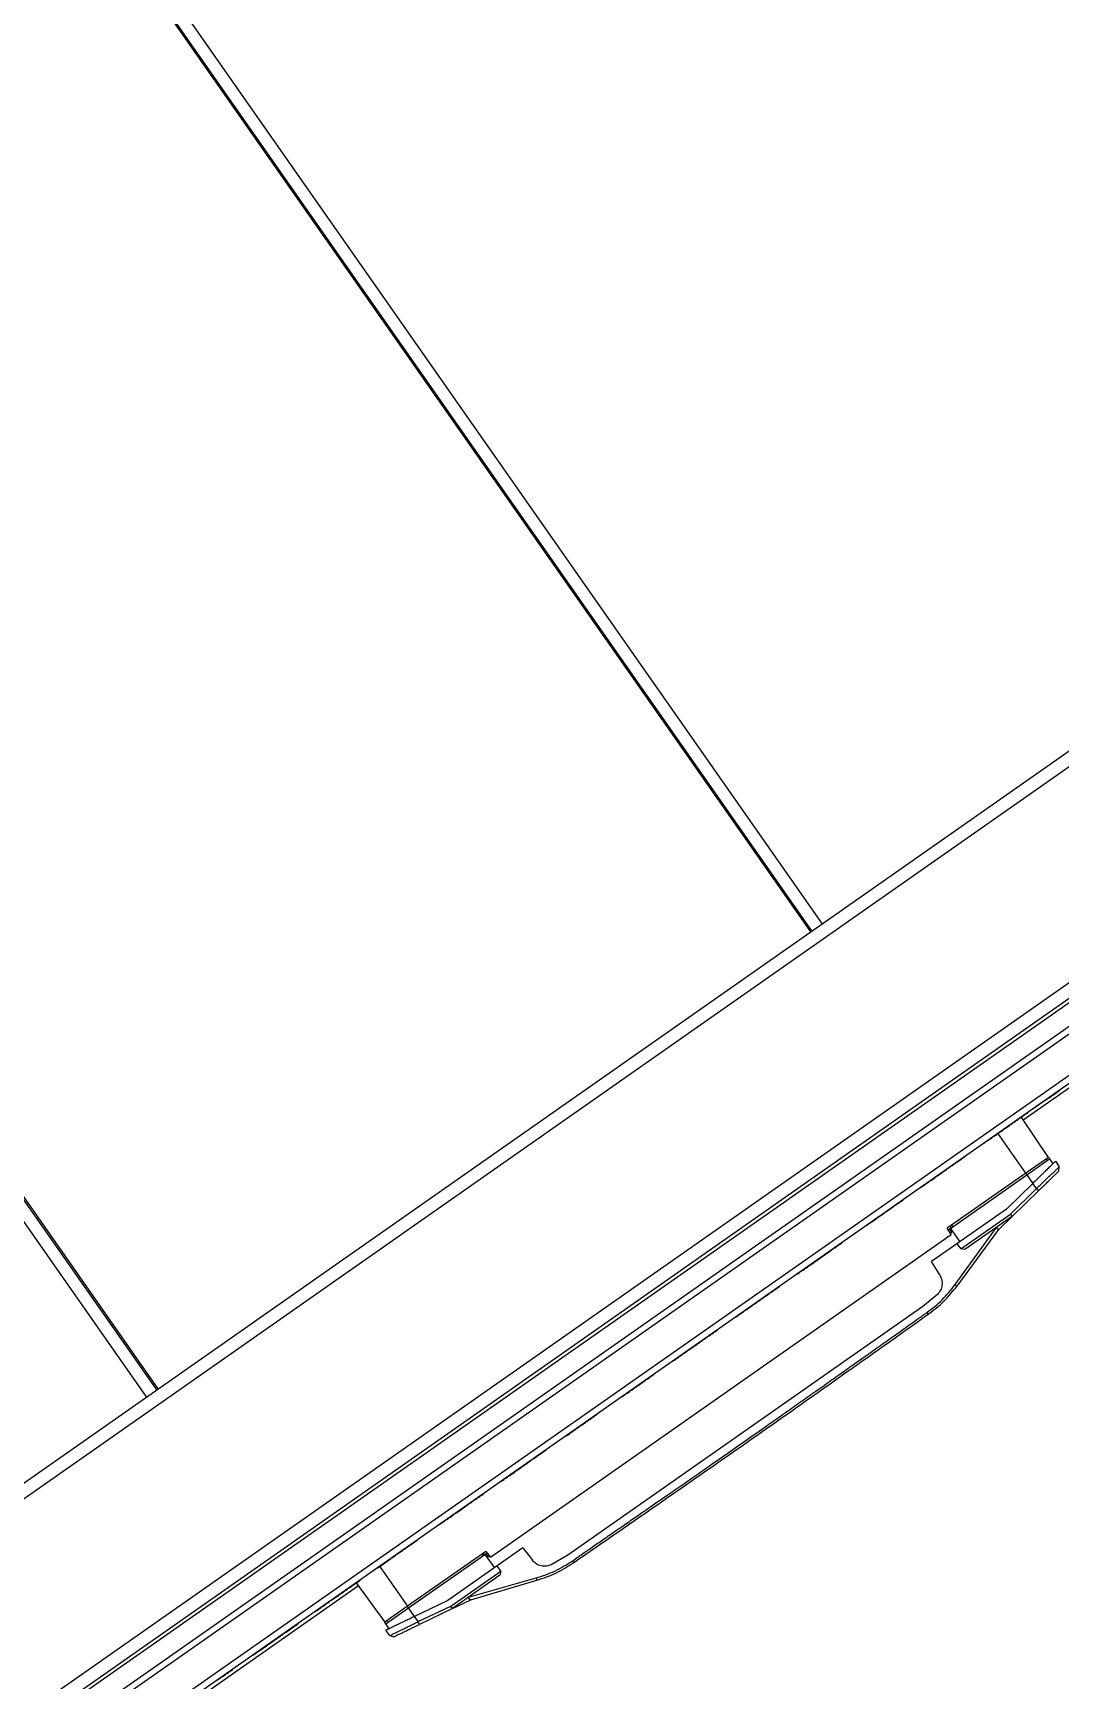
# Model space of a CAD drawing. Header units: millimetres. Extents: x 152904052 to 153933663, y 538271515 to 539240469.
# Drawn here: x 153333655 to 153333985, y 538932432 to 538932960 of the extents above; entities that cross this region are included whole.
import ezdxf

# ---------------------------------------------------------------- set-up
doc = ezdxf.new("R2010")
doc.units = ezdxf.units.MM
doc.layers.add('POWR', color=5, linetype='Continuous')

msp = doc.modelspace()

# ---------------------------------------------------------------- linework, layer by layer
at = {"layer": 'POWR', "color": 7}
for p, q in [((153333354.98, 538932282.11), (153335150.56, 538933539.39)), ((153333404.76, 538932247.62), (153335165.93, 538933480.81)), ((153333407.11, 538932244.27), (153335168.29, 538933477.45)), ((153333658.12, 538933023.82), (153333904.53, 538932671.91)), ((153333904.94, 538932672.2), (153333658.53, 538933024.11)), ((153333908.21, 538932674.49), (153333661.81, 538933026.4)), ((153333382.11, 538932306.11), (153334231.25, 538932900.68)), ((153333694.82, 538932525.08), (153333448.42, 538932876.98)), ((153333448.83, 538932877.27), (153333695.23, 538932525.36)), ((153333691.55, 538932522.78), (153333445.14, 538932874.69)), ((153333395.52, 538932227.18), (153334287.24, 538932851.57)), ((153333396.67, 538932225.54), (153334288.38, 538932849.93)), ((153334296.85, 538932842.55), (153333400.7, 538932215.06)), ((153334296.34, 538932839.63), (153333403.63, 538932214.54)), ((153334261.76, 538932841.24), (153333411.89, 538932246.15)), ((153334204.99, 538932774.13), (153333972.72, 538932611.49)), ((153333979.78, 538932617.84), (153333979.72, 538932617.93)), ((153333971, 538932611.7), (153333970.94, 538932611.78)), ((153333971.97, 538932612.38), (153333971.91, 538932612.46)), ((153333980.77, 538932599.55), (153333972.01, 538932612.53)), ((153333973.07, 538932613.15), (153333973.01, 538932613.23)), ((153333975.86, 538932615.1), (153333975.81, 538932615.19)), ((153333977.47, 538932616.23), (153333975.86, 538932615.1)), ((153333977.61, 538932616.33), (153333977.56, 538932616.41)), ((153333973.5, 538932594.46), (153333964.52, 538932607.28)), ((153333964.76, 538932607.33), (153333964.7, 538932607.41)), ((153333967.03, 538932608.92), (153333966.97, 538932609)), ((153333969.3, 538932610.51), (153333969.25, 538932610.59)), ((153333959.89, 538932603.92), (153333959.83, 538932604)), ((153333960.99, 538932604.69), (153333960.93, 538932604.77)), ((153333962.1, 538932605.46), (153333962.04, 538932605.55)), ((153333963.06, 538932606.14), (153333963.01, 538932606.22)), ((153333949.42, 538932596.59), (153333949.36, 538932596.67)), ((153333951.11, 538932597.78), (153333951.06, 538932597.86)), ((153333954.29, 538932600), (153333954.23, 538932600.08)), ((153333980.77, 538932599.55), (153333973.5, 538932594.46)), ((153333973.84, 538932593.96), (153333981.11, 538932599.05)), ((153333980.45, 538932598.59), (153333980.09, 538932599.07)), ((153333980.76, 538932599.54), (153333981.11, 538932599.05)), ((153333981.11, 538932599.05), (153333982.21, 538932597.52)), ((153333983.09, 538932598.38), (153333984.27, 538932596.58)), ((153333984.15, 538932595.22), (153333984.27, 538932596.58)), ((153333984.27, 538932596.58), (153333984.28, 538932596.59)), ((153333947.14, 538932595), (153333947.09, 538932595.08)), ((153333948.2, 538932595.74), (153333948.14, 538932595.82)), ((153333973.5, 538932594.46), (153333948.34, 538932576.84)), ((153333949.36, 538932576.82), (153333973.84, 538932593.96)), ((153333975.76, 538932591.23), (153333967.32, 538932583)), ((153333973.5, 538932594.46), (153333973.84, 538932593.96)), ((153333973.84, 538932593.96), (153333975.76, 538932591.23)), ((153333976.92, 538932589.57), (153333975.76, 538932591.23)), ((153333934.4, 538932586.07), (153333934.34, 538932586.15)), ((153333940, 538932589.99), (153333939.94, 538932590.08)), ((153333968.64, 538932581.4), (153333976.92, 538932589.57)), ((153333977.62, 538932588.85), (153333969.24, 538932580.68)), ((153333976.92, 538932589.57), (153333977.62, 538932588.85)), ((153333926.2, 538932580.33), (153333926.14, 538932580.41)), ((153333927.26, 538932581.07), (153333927.2, 538932581.15)), ((153333928.31, 538932581.81), (153333928.26, 538932581.89)), ((153333932.28, 538932584.59), (153333932.22, 538932584.67)), ((153333967.32, 538932583), (153333951.45, 538932571.88)), ((153333952.68, 538932570.23), (153333968.64, 538932581.4)), ((153333969.24, 538932580.68), (153333953.98, 538932570)), ((153333964.58, 538932576.13), (153333969.24, 538932580.68)), ((153333969.24, 538932580.68), (153333968.64, 538932581.4)), ((153333801.82, 538932471.39), (153333949.61, 538932574.87)), ((153333922.41, 538932577.67), (153333922.35, 538932577.76)), ((153333923.37, 538932578.35), (153333923.32, 538932578.43)), ((153333949.61, 538932574.87), (153333948.34, 538932576.84)), ((153333949.02, 538932576.71), (153333949.61, 538932577.12)), ((153333949.75, 538932575.58), (153333949.02, 538932576.71)), ((153333949.08, 538932576.62), (153333949.36, 538932576.82)), ((153333949.61, 538932577.12), (153333949.33, 538932577.54)), ((153333949.34, 538932575.29), (153333949.75, 538932575.58)), ((153333949.36, 538932576.82), (153333952.32, 538932572.49)), ((153333949.69, 538932577.79), (153333950.02, 538932577.28)), ((153333950.85, 538932558.79), (153333964.1, 538932577.08)), ((153333951.47, 538932558.33), (153333964.59, 538932576.07)), ((153333964.6, 538932576.65), (153333964.24, 538932577.17)), ((153333911.25, 538932569.86), (153333911.19, 538932569.94)), ((153333914.51, 538932572.15), (153333914.46, 538932572.23)), ((153333951.45, 538932571.88), (153333943.25, 538932566.14)), ((153333951.45, 538932571.88), (153333952.68, 538932570.23)), ((153333952.69, 538932570.22), (153333952.68, 538932570.23)), ((153333953.98, 538932570), (153333952.69, 538932570.22)), ((153333906.31, 538932566.41), (153333906.26, 538932566.49)), ((153333906.6, 538932566.61), (153333907.37, 538932567.15)), ((153333945.92, 538932561.87), (153333943.25, 538932566.14)), ((153333900.23, 538932562.14), (153333900.17, 538932562.23)), ((153333901.38, 538932562.95), (153333901.32, 538932563.03)), ((153333888.54, 538932553.96), (153333888.48, 538932554.04)), ((153333891.45, 538932556), (153333891.4, 538932556.08)), ((153333894.63, 538932558.22), (153333894.57, 538932558.3)), ((153333945.2, 538932555.66), (153333940.49, 538932551.72)), ((153333950.85, 538932558.79), (153333951.47, 538932558.33)), ((153333940.49, 538932551.72), (153333826.71, 538932472.05)), ((153333883.52, 538932550.44), (153333883.46, 538932550.52)), ((153333885.21, 538932551.63), (153333885.15, 538932551.71)), ((153333886.43, 538932552.48), (153333886.37, 538932552.56)), ((153333887.48, 538932553.22), (153333887.43, 538932553.3)), ((153333941.82, 538932549.84), (153333942.22, 538932549.26)), ((153333874.74, 538932544.3), (153333874.68, 538932544.38)), ((153333880.34, 538932548.22), (153333880.28, 538932548.3)), ((153333867.6, 538932539.3), (153333867.54, 538932539.38)), ((153333869.87, 538932540.89), (153333869.81, 538932540.97)), ((153333871.57, 538932542.08), (153333871.51, 538932542.16)), ((153333862.66, 538932535.84), (153333862.6, 538932535.92)), ((153333863.63, 538932536.52), (153333863.57, 538932536.6)), ((153333865.32, 538932537.7), (153333865.27, 538932537.79)), ((153333850.66, 538932527.44), (153333850.6, 538932527.52)), ((153333851.72, 538932528.18), (153333851.66, 538932528.26)), ((153333853.06, 538932529.12), (153333853, 538932529.2)), ((153333854.02, 538932529.79), (153333853.97, 538932529.87)), ((153333845.12, 538932523.56), (153333845.06, 538932523.64)), ((153333846.81, 538932524.74), (153333846.76, 538932524.83)), ((153333848.03, 538932525.6), (153333847.97, 538932525.68)), ((153333849.09, 538932526.34), (153333849.03, 538932526.42)), ((153333849.6, 538932526.7), (153333849.55, 538932526.78)), ((153333829.5, 538932512.62), (153333829.44, 538932512.7)), ((153333830.55, 538932513.36), (153333830.5, 538932513.44)), ((153333830.84, 538932513.56), (153333831.07, 538932513.72)), ((153333831.61, 538932514.1), (153333831.55, 538932514.18)), ((153333814.83, 538932502.35), (153333814.77, 538932502.43)), ((153333817.5, 538932504.21), (153333817.44, 538932504.3)), ((153333818.6, 538932504.99), (153333818.54, 538932505.07)), ((153333819.7, 538932505.76), (153333819.64, 538932505.84)), ((153333805.42, 538932495.76), (153333805.36, 538932495.84)), ((153333806.52, 538932496.53), (153333806.46, 538932496.61)), ((153333807.62, 538932497.3), (153333807.57, 538932497.38)), ((153333812.56, 538932500.76), (153333812.5, 538932500.84)), ((153333797.61, 538932490.29), (153333797.55, 538932490.37)), ((153333791.62, 538932486.09), (153333791.56, 538932486.18)), ((153333794.95, 538932488.43), (153333794.89, 538932488.51)), ((153333796.64, 538932489.61), (153333796.58, 538932489.69)), ((153333788.7, 538932484.05), (153333788.65, 538932484.14)), ((153333770.25, 538932471.14), (153333770.2, 538932471.22)), ((153333771.73, 538932472.17), (153333771.67, 538932472.25)), ((153333772.79, 538932472.91), (153333772.73, 538932472.99)), ((153333774.8, 538932474.32), (153333774.74, 538932474.4)), ((153333800.41, 538932473.26), (153333775.26, 538932455.65)), ((153333775.61, 538932455.16), (153333800.06, 538932472.28)), ((153333799.05, 538932472.31), (153333799.41, 538932471.83)), ((153333799.41, 538932472.56), (153333799.72, 538932472.16)), ((153333799.72, 538932472.16), (153333800.3, 538932472.57)), ((153333800.06, 538932472.28), (153333800.36, 538932472.49)), ((153333800.06, 538932472.28), (153333803.12, 538932468.02)), ((153333800.3, 538932472.57), (153333801.11, 538932471.5)), ((153333800.41, 538932473.26), (153333801.82, 538932471.39)), ((153333801.11, 538932471.5), (153333801.52, 538932471.79)), ((153333812.19, 538932474.37), (153333804, 538932468.64)), ((153333812.19, 538932474.37), (153333815.29, 538932470.4)), ((153333826.71, 538932472.05), (153333821.36, 538932468.96)), ((153333828.03, 538932470.16), (153333828.43, 538932469.59)), ((153333765.64, 538932467.91), (153333765.59, 538932467.99)), ((153333766.28, 538932468.48), (153333775.26, 538932455.65)), ((153333804, 538932468.64), (153333788.14, 538932457.54)), ((153333789.19, 538932455.75), (153333805.13, 538932466.91)), ((153333804.9, 538932465.6), (153333789.67, 538932454.94)), ((153333794.8, 538932458.54), (153333816.53, 538932464.74)), ((153333795.59, 538932457.73), (153333816.75, 538932464)), ((153333805.13, 538932466.91), (153333804, 538932468.64)), ((153333805.13, 538932466.91), (153333804.9, 538932465.6)), ((153333816.53, 538932464.74), (153333816.75, 538932464)), ((153333759.52, 538932462.21), (153333697.76, 538932418.96)), ((153333752.81, 538932458.93), (153333752.76, 538932459.01)), ((153333755.09, 538932460.52), (153333755.03, 538932460.6)), ((153333757.93, 538932462.51), (153333757.87, 538932462.59)), ((153333758.79, 538932463.23), (153333767.99, 538932450.56)), ((153333745.76, 538932453.98), (153333745.7, 538932454.06)), ((153333747.87, 538932455.46), (153333747.81, 538932455.54)), ((153333749.47, 538932456.58), (153333749.41, 538932456.66)), ((153333750.7, 538932457.45), (153333750.64, 538932457.53)), ((153333751.76, 538932458.19), (153333751.7, 538932458.27)), ((153333775.26, 538932455.65), (153333767.99, 538932450.56)), ((153333768.34, 538932450.07), (153333775.61, 538932455.16)), ((153333775.61, 538932455.16), (153333775.26, 538932455.65)), ((153333777.52, 538932452.42), (153333775.61, 538932455.16)), ((153333788.14, 538932457.54), (153333777.52, 538932452.42)), ((153333778.69, 538932450.76), (153333789.19, 538932455.75)), ((153333789.67, 538932454.94), (153333779.12, 538932449.86)), ((153333789.67, 538932454.94), (153333789.19, 538932455.75)), ((153333789.67, 538932454.94), (153333795.54, 538932457.76)), ((153333794.67, 538932458.44), (153333795.04, 538932457.92)), ((153333740.15, 538932450.06), (153333740.1, 538932450.14)), ((153333768.34, 538932450.07), (153333768, 538932450.57)), ((153333769.4, 538932448.51), (153333768.34, 538932450.07)), ((153333768.67, 538932451.03), (153333769, 538932450.53)), ((153333778.69, 538932450.76), (153333777.52, 538932452.42)), ((153333779.12, 538932449.86), (153333778.69, 538932450.76)), ((153333733.01, 538932445.06), (153333732.95, 538932445.14)), ((153333769.58, 538932446.25), (153333768.29, 538932447.98)), ((153333769.58, 538932446.25), (153333770.9, 538932445.91)), ((153333725.87, 538932440.06), (153333725.81, 538932440.14)), ((153333718.06, 538932434.59), (153333718, 538932434.67)), ((153333719.16, 538932435.36), (153333719.11, 538932435.44))]:
    msp.add_line(p, q, dxfattribs=at)
for points, knots in [([(153333979.49, 538932617.64), (153333979.45, 538932617.62), (153333978.76, 538932617.13), (153333978.17, 538932616.72), (153333977.61, 538932616.33)], [0, 0, 0, 0, 0.048777, 1, 1, 1, 1]), ([(153333979.78, 538932617.84), (153333979.84, 538932617.89), (153333979.97, 538932617.98), (153333980.93, 538932618.65), (153333982.32, 538932619.63), (153333983.66, 538932620.57), (153333984.37, 538932621.06)], [0, 0, 0, 0, 0.237578, 0.480312, 0.725416, 1, 1, 1, 1]), ([(153333971.29, 538932611.9), (153333971.43, 538932612), (153333971.91, 538932612.34), (153333971.94, 538932612.36), (153333971.97, 538932612.38)], [0, 0, 0, 0, 0.284179, 1, 1, 1, 1]), ([(153333972.25, 538932612.58), (153333972.42, 538932612.69), (153333973, 538932613.1), (153333973.04, 538932613.13), (153333973.07, 538932613.15)], [0, 0, 0, 0, 0.277356, 1, 1, 1, 1]), ([(153333973.36, 538932613.35), (153333973.49, 538932613.45), (153333974.12, 538932613.88), (153333974.15, 538932613.91), (153333974.17, 538932613.92)], [0, 0, 0, 0, 0.215897, 1, 1, 1, 1]), ([(153333963.06, 538932606.14), (153333963.14, 538932606.2), (153333963.3, 538932606.31), (153333964.08, 538932606.85), (153333964.47, 538932607.13)], [0, 0, 0, 0, 0.497834, 1, 1, 1, 1]), ([(153333964.76, 538932607.33), (153333964.81, 538932607.36), (153333964.9, 538932607.43), (153333965.49, 538932607.85), (153333966.21, 538932608.34), (153333966.76, 538932608.73), (153333967.03, 538932608.92)], [0, 0, 0, 0, 0.276401, 0.561438, 0.784102, 1, 1, 1, 1]), ([(153333967.03, 538932608.92), (153333967.25, 538932609.08), (153333967.68, 538932609.37), (153333968.3, 538932609.81), (153333968.84, 538932610.19), (153333969.24, 538932610.46), (153333969.28, 538932610.5), (153333969.3, 538932610.51)], [0, 0, 0, 0, 0.202913, 0.383199, 0.554361, 0.762887, 1, 1, 1, 1]), ([(153333969.59, 538932610.71), (153333969.76, 538932610.83), (153333970.29, 538932611.2), (153333970.87, 538932611.61), (153333970.96, 538932611.67), (153333971, 538932611.7)], [0, 0, 0, 0, 0.183599, 0.565707, 1, 1, 1, 1]), ([(153333959.89, 538932603.92), (153333959.94, 538932603.95), (153333960.01, 538932604.01), (153333960.52, 538932604.36), (153333960.71, 538932604.49)], [0, 0, 0, 0, 0.634938, 1, 1, 1, 1]), ([(153333960.99, 538932604.69), (153333961.04, 538932604.72), (153333961.12, 538932604.78), (153333961.6, 538932605.12), (153333961.81, 538932605.26)], [0, 0, 0, 0, 0.572496, 1, 1, 1, 1]), ([(153333962.1, 538932605.46), (153333962.14, 538932605.5), (153333962.2, 538932605.54), (153333962.71, 538932605.89), (153333962.78, 538932605.94)], [0, 0, 0, 0, 0.8643325, 1, 1, 1, 1]), ([(153333948.49, 538932595.94), (153333948.63, 538932596.04), (153333948.91, 538932596.23), (153333949.2, 538932596.43), (153333949.39, 538932596.57), (153333949.41, 538932596.58), (153333949.42, 538932596.59)], [0, 0, 0, 0, 0.242502, 0.474113, 0.722865, 1, 1, 1, 1]), ([(153333949.7, 538932596.79), (153333949.88, 538932596.91), (153333950.29, 538932597.2), (153333950.73, 538932597.51), (153333951.06, 538932597.74), (153333951.09, 538932597.76), (153333951.11, 538932597.78)], [0, 0, 0, 0, 0.182385, 0.432429, 0.700949, 1, 1, 1, 1]), ([(153333951.4, 538932597.98), (153333951.84, 538932598.28), (153333952.7, 538932598.89), (153333953.6, 538932599.51), (153333954.19, 538932599.93), (153333954.25, 538932599.97), (153333954.29, 538932600)], [0, 0, 0, 0, 0.237375, 0.4707184, 0.7212299, 1, 1, 1, 1]), ([(153333983.09, 538932598.38), (153333983.07, 538932598.36), (153333983.02, 538932598.31), (153333982.61, 538932597.91), (153333982.05, 538932597.37), (153333981.47, 538932596.8), (153333980.81, 538932596.15), (153333980.04, 538932595.41), (153333979.18, 538932594.57), (153333978.43, 538932593.83), (153333977.61, 538932593.04), (153333976.71, 538932592.16), (153333976.09, 538932591.55), (153333975.76, 538932591.23)], [0, 0, 0, 0, 0.118491, 0.238367, 0.364984, 0.430625, 0.497778, 0.620912, 0.687934, 0.758541, 0.837928, 0.912403, 1, 1, 1, 1]), ([(153333976.92, 538932589.57), (153333977.28, 538932589.91), (153333977.93, 538932590.53), (153333978.87, 538932591.42), (153333979.91, 538932592.41), (153333981.03, 538932593.49), (153333982.16, 538932594.56), (153333983.07, 538932595.43), (153333983.75, 538932596.08), (153333984.19, 538932596.5), (153333984.25, 538932596.55), (153333984.27, 538932596.58)], [0, 0, 0, 0, 0.094498, 0.169611, 0.250043, 0.381289, 0.499753, 0.627633, 0.749636, 0.875638, 1, 1, 1, 1]), ([(153333940, 538932589.99), (153333940.07, 538932590.04), (153333940.2, 538932590.13), (153333941.18, 538932590.82), (153333942.07, 538932591.44), (153333942.78, 538932591.94), (153333942.89, 538932592.02)], [0, 0, 0, 0, 0.306251, 0.622814, 0.944665, 1, 1, 1, 1]), ([(153333943.18, 538932592.22), (153333943.25, 538932592.27), (153333943.41, 538932592.38), (153333944.2, 538932592.93), (153333944.6, 538932593.21)], [0, 0, 0, 0, 0.4932988, 1, 1, 1, 1]), ([(153333944.89, 538932593.42), (153333944.89, 538932593.41), (153333944.87, 538932593.4), (153333945.09, 538932593.56), (153333945.53, 538932593.86), (153333945.81, 538932594.06)], [0, 0, 0, 0, 0.044923, 0.373686, 1, 1, 1, 1]), ([(153333946.11, 538932594.27), (153333946.1, 538932594.26), (153333946.08, 538932594.25), (153333946.19, 538932594.33), (153333946.5, 538932594.55), (153333946.93, 538932594.85), (153333947.14, 538932595)], [0, 0, 0, 0, 0.1264207, 0.2992515, 0.6543726, 1, 1, 1, 1]), ([(153333947.14, 538932595), (153333947.25, 538932595.07), (153333947.44, 538932595.21), (153333947.73, 538932595.41), (153333947.95, 538932595.56), (153333948.1, 538932595.66), (153333948.19, 538932595.73), (153333948.2, 538932595.73), (153333948.2, 538932595.74)], [0, 0, 0, 0, 0.204711, 0.38487, 0.554553, 0.690728, 0.836997, 1, 1, 1, 1]), ([(153333977.62, 538932588.85), (153333978.05, 538932589.27), (153333978.9, 538932590.1), (153333980.13, 538932591.3), (153333981.27, 538932592.41), (153333982.26, 538932593.38), (153333983.08, 538932594.18), (153333983.69, 538932594.77), (153333984.07, 538932595.15), (153333984.12, 538932595.2), (153333984.15, 538932595.22)], [0, 0, 0, 0, 0.12586, 0.251495, 0.376954, 0.502116, 0.626956, 0.751498, 0.875811, 1, 1, 1, 1]), ([(153333932.56, 538932584.79), (153333932.63, 538932584.83), (153333933.1, 538932585.16), (153333933.7, 538932585.58), (153333934.31, 538932586.01), (153333934.37, 538932586.05), (153333934.4, 538932586.07)], [0, 0, 0, 0, 0.044957, 0.335913, 0.649338, 1, 1, 1, 1]), ([(153333923.37, 538932578.35), (153333923.46, 538932578.41), (153333923.63, 538932578.53), (153333924.63, 538932579.23), (153333925.53, 538932579.86), (153333925.91, 538932580.13)], [0, 0, 0, 0, 0.354229, 0.723999, 1, 1, 1, 1]), ([(153333926.2, 538932580.33), (153333926.22, 538932580.35), (153333926.27, 538932580.38), (153333926.54, 538932580.57), (153333926.87, 538932580.8), (153333927.13, 538932580.98), (153333927.26, 538932581.07)], [0, 0, 0, 0, 0.273988, 0.559855, 0.783808, 1, 1, 1, 1]), ([(153333927.26, 538932581.07), (153333927.36, 538932581.14), (153333927.55, 538932581.28), (153333927.85, 538932581.48), (153333928.07, 538932581.64), (153333928.21, 538932581.74), (153333928.3, 538932581.8), (153333928.31, 538932581.81), (153333928.31, 538932581.81)], [0, 0, 0, 0, 0.2063663, 0.3866739, 0.5554654, 0.6908165, 0.8366645, 1, 1, 1, 1]), ([(153333928.6, 538932582.01), (153333928.92, 538932582.24), (153333929.58, 538932582.7), (153333930.38, 538932583.26), (153333930.93, 538932583.64), (153333931.26, 538932583.87), (153333931.29, 538932583.9), (153333931.31, 538932583.91)], [0, 0, 0, 0, 0.2126007, 0.4293058, 0.6031202, 0.7903816, 1, 1, 1, 1]), ([(153333931.6, 538932584.11), (153333931.65, 538932584.15), (153333931.93, 538932584.34), (153333932.2, 538932584.53), (153333932.25, 538932584.57), (153333932.28, 538932584.59)], [0, 0, 0, 0, 0.098437, 0.523854, 1, 1, 1, 1]), ([(153333922.41, 538932577.67), (153333922.46, 538932577.71), (153333922.52, 538932577.75), (153333923.02, 538932578.1), (153333923.09, 538932578.15)], [0, 0, 0, 0, 0.862976, 1, 1, 1, 1]), ([(153333964.6, 538932576.65), (153333964.63, 538932576.61), (153333964.67, 538932576.53), (153333964.7, 538932576.41), (153333964.69, 538932576.3), (153333964.67, 538932576.21), (153333964.64, 538932576.13), (153333964.61, 538932576.09), (153333964.59, 538932576.07)], [0, 0, 0, 0, 0.250168, 0.499009, 0.638928, 0.768569, 0.888512, 1, 1, 1, 1]), ([(153333906.31, 538932566.41), (153333906.8, 538932566.74), (153333907.7, 538932567.38), (153333909.06, 538932568.33), (153333910.1, 538932569.06), (153333910.78, 538932569.53), (153333911.18, 538932569.81), (153333911.23, 538932569.85), (153333911.25, 538932569.86)], [0, 0, 0, 0, 0.207832, 0.388259, 0.556273, 0.690918, 0.836404, 1, 1, 1, 1]), ([(153333911.54, 538932570.06), (153333912.01, 538932570.39), (153333912.9, 538932571.02), (153333913.83, 538932571.67), (153333914.42, 538932572.08), (153333914.48, 538932572.12), (153333914.51, 538932572.15)], [0, 0, 0, 0, 0.249098, 0.477012, 0.723238, 1, 1, 1, 1]), ([(153333901.38, 538932562.95), (153333901.48, 538932563.02), (153333901.7, 538932563.18), (153333902.98, 538932564.07), (153333904.52, 538932565.15), (153333905.72, 538932565.99), (153333906.31, 538932566.41)], [0, 0, 0, 0, 0.272986, 0.559252, 0.783732, 1, 1, 1, 1]), ([(153333900.23, 538932562.14), (153333900.28, 538932562.18), (153333900.36, 538932562.24), (153333900.89, 538932562.61), (153333901.09, 538932562.75)], [0, 0, 0, 0, 0.610687, 1, 1, 1, 1]), ([(153333945.92, 538932561.87), (153333946.17, 538932561.38), (153333946.67, 538932560.37), (153333946.74, 538932558.63), (153333946.27, 538932556.95), (153333945.55, 538932556.08), (153333945.2, 538932555.66)], [0, 0, 0, 0, 0.242816, 0.500096, 0.757276, 1, 1, 1, 1]), ([(153333887.48, 538932553.22), (153333887.59, 538932553.29), (153333887.78, 538932553.43), (153333888.07, 538932553.63), (153333888.29, 538932553.79), (153333888.44, 538932553.89), (153333888.53, 538932553.95), (153333888.54, 538932553.96), (153333888.54, 538932553.96)], [0, 0, 0, 0, 0.208924, 0.389522, 0.556961, 0.691018, 0.836181, 1, 1, 1, 1]), ([(153333888.83, 538932554.16), (153333888.97, 538932554.26), (153333889.25, 538932554.46), (153333889.54, 538932554.66), (153333889.73, 538932554.79), (153333889.75, 538932554.81), (153333889.76, 538932554.81)], [0, 0, 0, 0, 0.2410272, 0.4706926, 0.7193769, 1, 1, 1, 1]), ([(153333890.04, 538932555.01), (153333890.22, 538932555.13), (153333890.62, 538932555.42), (153333891.07, 538932555.73), (153333891.4, 538932555.96), (153333891.43, 538932555.99), (153333891.45, 538932556)], [0, 0, 0, 0, 0.18119, 0.428972, 0.69727, 1, 1, 1, 1]), ([(153333891.74, 538932556.2), (153333892.18, 538932556.51), (153333893.04, 538932557.11), (153333893.94, 538932557.74), (153333894.53, 538932558.15), (153333894.59, 538932558.2), (153333894.63, 538932558.22)], [0, 0, 0, 0, 0.2359323, 0.4671938, 0.7175781, 1, 1, 1, 1]), ([(153333941.82, 538932549.84), (153333943.51, 538932551.14), (153333946.89, 538932553.75), (153333949.53, 538932557.11), (153333950.85, 538932558.79)], [0, 0, 0, 0, 0.499894, 1, 1, 1, 1]), ([(153333942.22, 538932549.26), (153333943.94, 538932550.59), (153333947.39, 538932553.24), (153333950.11, 538932556.63), (153333951.47, 538932558.33)], [0, 0, 0, 0, 0.500331, 1, 1, 1, 1]), ([(153333828.03, 538932470.16), (153333828.87, 538932470.75), (153333830.72, 538932472.03), (153333833.75, 538932474.13), (153333837.27, 538932476.57), (153333841.23, 538932479.31), (153333845.29, 538932482.12), (153333848.77, 538932484.53), (153333851.48, 538932486.41), (153333853.51, 538932487.81), (153333855.38, 538932489.11), (153333857.43, 538932490.53), (153333859.74, 538932492.13), (153333862.26, 538932493.88), (153333866.37, 538932496.73), (153333871.87, 538932500.56), (153333878.6, 538932505.24), (153333884.92, 538932509.66), (153333890.46, 538932513.55), (153333895.5, 538932517.09), (153333900.14, 538932520.36), (153333905.04, 538932523.82), (153333909.91, 538932527.26), (153333914.47, 538932530.48), (153333918.6, 538932533.4), (153333922.72, 538932536.32), (153333927.05, 538932539.39), (153333931.42, 538932542.48), (153333935.42, 538932545.31), (153333938.82, 538932547.72), (153333940.88, 538932549.18), (153333941.82, 538932549.84)], [0, 0, 0, 0, 0.022162, 0.048671, 0.079525, 0.114725, 0.152566, 0.186199, 0.206135, 0.223888, 0.239456, 0.255204, 0.277863, 0.299996, 0.321605, 0.385751, 0.444772, 0.498668, 0.5523, 0.590899, 0.631777, 0.674934, 0.720368, 0.760605, 0.795522, 0.829609, 0.869551, 0.910124, 0.945364, 0.975323, 1, 1, 1, 1]), ([(153333828.43, 538932469.59), (153333847.47, 538932482.76), (153333885.55, 538932509.1), (153333923.33, 538932535.88), (153333942.22, 538932549.26)], [0, 0, 0, 0, 0.500001, 1, 1, 1, 1]), ([(153333880.34, 538932548.22), (153333880.41, 538932548.27), (153333880.54, 538932548.36), (153333881.52, 538932549.05), (153333882.41, 538932549.67), (153333883.12, 538932550.17), (153333883.23, 538932550.24)], [0, 0, 0, 0, 0.303406, 0.620164, 0.94416, 1, 1, 1, 1]), ([(153333883.52, 538932550.44), (153333883.59, 538932550.5), (153333883.76, 538932550.61), (153333884.53, 538932551.15), (153333884.92, 538932551.43)], [0, 0, 0, 0, 0.493069, 1, 1, 1, 1]), ([(153333885.21, 538932551.63), (153333885.26, 538932551.67), (153333885.37, 538932551.74), (153333885.78, 538932552.03), (153333886.1, 538932552.26), (153333886.14, 538932552.28)], [0, 0, 0, 0, 0.457282, 0.938061, 1, 1, 1, 1]), ([(153333886.43, 538932552.48), (153333886.45, 538932552.5), (153333886.5, 538932552.53), (153333886.77, 538932552.72), (153333887.1, 538932552.95), (153333887.36, 538932553.13), (153333887.48, 538932553.22)], [0, 0, 0, 0, 0.27242, 0.558775, 0.783543, 1, 1, 1, 1]), ([(153333872.82, 538932542.95), (153333872.91, 538932543.02), (153333873.42, 538932543.37), (153333874.04, 538932543.81), (153333874.65, 538932544.23), (153333874.71, 538932544.28), (153333874.74, 538932544.3)], [0, 0, 0, 0, 0.063353, 0.346327, 0.653134, 1, 1, 1, 1]), ([(153333865.32, 538932537.7), (153333865.37, 538932537.74), (153333865.47, 538932537.81), (153333866.06, 538932538.22), (153333866.77, 538932538.72), (153333867.33, 538932539.11), (153333867.6, 538932539.3)], [0, 0, 0, 0, 0.272029, 0.558519, 0.783492, 1, 1, 1, 1]), ([(153333867.6, 538932539.3), (153333867.82, 538932539.45), (153333868.23, 538932539.74), (153333868.86, 538932540.18), (153333869.34, 538932540.52), (153333869.65, 538932540.74), (153333869.84, 538932540.87), (153333869.86, 538932540.88), (153333869.87, 538932540.89)], [0, 0, 0, 0, 0.209598, 0.390269, 0.557355, 0.691078, 0.836066, 1, 1, 1, 1]), ([(153333870.16, 538932541.09), (153333870.33, 538932541.21), (153333870.74, 538932541.5), (153333871.18, 538932541.81), (153333871.51, 538932542.04), (153333871.55, 538932542.06), (153333871.57, 538932542.08)], [0, 0, 0, 0, 0.1810154, 0.4284383, 0.6966954, 1, 1, 1, 1]), ([(153333871.85, 538932542.28), (153333871.91, 538932542.31), (153333872.19, 538932542.51), (153333872.45, 538932542.7), (153333872.5, 538932542.73), (153333872.53, 538932542.75)], [0, 0, 0, 0, 0.097374, 0.521011, 1, 1, 1, 1]), ([(153333860.52, 538932534.34), (153333860.51, 538932534.33), (153333860.43, 538932534.28), (153333861, 538932534.68), (153333861.67, 538932535.14), (153333862.28, 538932535.57), (153333862.37, 538932535.64)], [0, 0, 0, 0, 0.1049932, 0.5044228, 0.9197531, 1, 1, 1, 1]), ([(153333862.66, 538932535.84), (153333862.71, 538932535.88), (153333862.78, 538932535.92), (153333863.27, 538932536.27), (153333863.34, 538932536.32)], [0, 0, 0, 0, 0.861918, 1, 1, 1, 1]), ([(153333863.63, 538932536.52), (153333863.71, 538932536.57), (153333863.87, 538932536.69), (153333864.64, 538932537.23), (153333865.04, 538932537.5)], [0, 0, 0, 0, 0.492689, 1, 1, 1, 1]), ([(153333849.6, 538932526.7), (153333849.63, 538932526.71), (153333849.67, 538932526.75), (153333849.95, 538932526.94), (153333850.28, 538932527.17), (153333850.53, 538932527.35), (153333850.66, 538932527.44)], [0, 0, 0, 0, 0.271839, 0.558408, 0.7835, 1, 1, 1, 1]), ([(153333850.66, 538932527.44), (153333850.76, 538932527.51), (153333850.95, 538932527.64), (153333851.25, 538932527.85), (153333851.47, 538932528), (153333851.61, 538932528.11), (153333851.7, 538932528.17), (153333851.71, 538932528.17), (153333851.72, 538932528.18)], [0, 0, 0, 0, 0.2099427, 0.3906587, 0.5575562, 0.6910955, 0.8359867, 1, 1, 1, 1]), ([(153333850.95, 538932527.64), (153333851.01, 538932527.68), (153333851.18, 538932527.8), (153333851.33, 538932527.9), (153333851.35, 538932527.92), (153333851.36, 538932527.93)], [0, 0, 0, 0, 0.208995, 0.579952, 1, 1, 1, 1]), ([(153333852, 538932528.38), (153333852.05, 538932528.41), (153333852.33, 538932528.6), (153333852.67, 538932528.84), (153333853.01, 538932529.08), (153333853.04, 538932529.1), (153333853.06, 538932529.12)], [0, 0, 0, 0, 0.058498, 0.342571, 0.650874, 1, 1, 1, 1]), ([(153333853.34, 538932529.32), (153333853.4, 538932529.35), (153333853.68, 538932529.55), (153333853.94, 538932529.74), (153333854, 538932529.77), (153333854.02, 538932529.79)], [0, 0, 0, 0, 0.0972127, 0.5205658, 1, 1, 1, 1]), ([(153333844.2, 538932522.91), (153333844.19, 538932522.9), (153333844.14, 538932522.87), (153333844.36, 538932523.03), (153333844.73, 538932523.28), (153333844.83, 538932523.36)], [0, 0, 0, 0, 0.145882, 0.762957, 1, 1, 1, 1]), ([(153333845.12, 538932523.56), (153333845.2, 538932523.61), (153333845.36, 538932523.73), (153333846.14, 538932524.27), (153333846.53, 538932524.54)], [0, 0, 0, 0, 0.49237, 1, 1, 1, 1]), ([(153333846.81, 538932524.74), (153333846.87, 538932524.78), (153333846.97, 538932524.86), (153333847.38, 538932525.14), (153333847.71, 538932525.37), (153333847.75, 538932525.4)], [0, 0, 0, 0, 0.456511, 0.937858, 1, 1, 1, 1]), ([(153333848.03, 538932525.6), (153333848.05, 538932525.61), (153333848.1, 538932525.65), (153333848.38, 538932525.84), (153333848.7, 538932526.07), (153333848.96, 538932526.25), (153333849.09, 538932526.34)], [0, 0, 0, 0, 0.271794, 0.55833, 0.783422, 1, 1, 1, 1]), ([(153333848.55, 538932525.96), (153333848.57, 538932525.97), (153333848.62, 538932526.01), (153333848.89, 538932526.2), (153333849.22, 538932526.43), (153333849.48, 538932526.61), (153333849.6, 538932526.7)], [0, 0, 0, 0, 0.2716415, 0.5582104, 0.783372, 1, 1, 1, 1]), ([(153333849.09, 538932526.34), (153333849.19, 538932526.41), (153333849.38, 538932526.54), (153333849.67, 538932526.75), (153333849.9, 538932526.9), (153333850.04, 538932527.01), (153333850.13, 538932527.07), (153333850.14, 538932527.07), (153333850.14, 538932527.08)], [0, 0, 0, 0, 0.209996, 0.390717, 0.557582, 0.691089, 0.835966, 1, 1, 1, 1]), ([(153333833.63, 538932515.51), (153333833.69, 538932515.56), (153333834.15, 538932515.88), (153333834.85, 538932516.37), (153333835.53, 538932516.85), (153333835.94, 538932517.13), (153333835.98, 538932517.16), (153333836, 538932517.17)], [0, 0, 0, 0, 0.041806, 0.304204, 0.514162, 0.742011, 1, 1, 1, 1]), ([(153333826.13, 538932510.26), (153333826.24, 538932510.34), (153333826.47, 538932510.5), (153333827.47, 538932511.2), (153333828.31, 538932511.78), (153333828.51, 538932511.93)], [0, 0, 0, 0, 0.417755, 0.858025, 1, 1, 1, 1]), ([(153333828.8, 538932512.13), (153333828.83, 538932512.15), (153333828.87, 538932512.18), (153333829.14, 538932512.37), (153333829.21, 538932512.42)], [0, 0, 0, 0, 0.746301, 1, 1, 1, 1]), ([(153333829.5, 538932512.62), (153333829.52, 538932512.63), (153333829.57, 538932512.67), (153333829.84, 538932512.86), (153333830.17, 538932513.09), (153333830.43, 538932513.27), (153333830.55, 538932513.36)], [0, 0, 0, 0, 0.271948, 0.558479, 0.783507, 1, 1, 1, 1]), ([(153333830.55, 538932513.36), (153333830.66, 538932513.43), (153333830.85, 538932513.56), (153333831.14, 538932513.77), (153333831.36, 538932513.93), (153333831.51, 538932514.03), (153333831.6, 538932514.09), (153333831.6, 538932514.09), (153333831.61, 538932514.1)], [0, 0, 0, 0, 0.209802, 0.390463, 0.557393, 0.690995, 0.835949, 1, 1, 1, 1]), ([(153333831.07, 538932513.72), (153333831.29, 538932513.87), (153333831.7, 538932514.16), (153333832.33, 538932514.6), (153333832.81, 538932514.94), (153333833.12, 538932515.16), (153333833.31, 538932515.29), (153333833.33, 538932515.3), (153333833.34, 538932515.31)], [0, 0, 0, 0, 0.209919, 0.390606, 0.557481, 0.69102, 0.835936, 1, 1, 1, 1]), ([(153333811.5, 538932500.02), (153333811.54, 538932500.05), (153333811.63, 538932500.11), (153333812.04, 538932500.39), (153333812.44, 538932500.67), (153333812.75, 538932500.89), (153333813.06, 538932501.11), (153333813.31, 538932501.28), (153333813.49, 538932501.41), (153333813.6, 538932501.49), (153333813.61, 538932501.49), (153333813.62, 538932501.5)], [0, 0, 0, 0, 0.205976, 0.421527, 0.526331, 0.623885, 0.707292, 0.78213, 0.84786, 0.918755, 1, 1, 1, 1]), ([(153333812.56, 538932500.76), (153333812.78, 538932500.91), (153333813.19, 538932501.2), (153333813.82, 538932501.64), (153333814.3, 538932501.98), (153333814.62, 538932502.2), (153333814.8, 538932502.33), (153333814.82, 538932502.34), (153333814.83, 538932502.35)], [0, 0, 0, 0, 0.209514, 0.39012, 0.557163, 0.690891, 0.835937, 1, 1, 1, 1]), ([(153333815.12, 538932502.55), (153333815.18, 538932502.6), (153333815.64, 538932502.92), (153333816.34, 538932503.41), (153333817.03, 538932503.89), (153333817.43, 538932504.17), (153333817.47, 538932504.2), (153333817.5, 538932504.21)], [0, 0, 0, 0, 0.041773, 0.30421, 0.514257, 0.742131, 1, 1, 1, 1]), ([(153333817.78, 538932504.42), (153333817.84, 538932504.46), (153333818.18, 538932504.69), (153333818.5, 538932504.92), (153333818.56, 538932504.96), (153333818.6, 538932504.99)], [0, 0, 0, 0, 0.08994, 0.51681, 1, 1, 1, 1]), ([(153333818.89, 538932505.19), (153333818.9, 538932505.2), (153333819.24, 538932505.44), (153333819.58, 538932505.67), (153333819.66, 538932505.73), (153333819.7, 538932505.76)], [0, 0, 0, 0, 0.02522, 0.48236, 1, 1, 1, 1]), ([(153333805.42, 538932495.76), (153333805.47, 538932495.79), (153333805.55, 538932495.85), (153333806.05, 538932496.2), (153333806.23, 538932496.33)], [0, 0, 0, 0, 0.631228, 1, 1, 1, 1]), ([(153333806.52, 538932496.53), (153333806.57, 538932496.56), (153333806.65, 538932496.62), (153333807.13, 538932496.96), (153333807.34, 538932497.1)], [0, 0, 0, 0, 0.568455, 1, 1, 1, 1]), ([(153333807.62, 538932497.3), (153333807.73, 538932497.38), (153333807.96, 538932497.54), (153333808.96, 538932498.24), (153333809.8, 538932498.82), (153333810, 538932498.97)], [0, 0, 0, 0, 0.4180535, 0.858133, 1, 1, 1, 1]), ([(153333810.29, 538932499.17), (153333810.33, 538932499.2), (153333810.43, 538932499.27), (153333811.03, 538932499.68), (153333811.73, 538932500.18), (153333812.29, 538932500.57), (153333812.56, 538932500.76)], [0, 0, 0, 0, 0.272178, 0.558653, 0.783563, 1, 1, 1, 1]), ([(153333797.89, 538932490.49), (153333797.99, 538932490.56), (153333798.49, 538932490.91), (153333799.12, 538932491.35), (153333799.72, 538932491.77), (153333799.78, 538932491.81), (153333799.82, 538932491.83)], [0, 0, 0, 0, 0.063351, 0.3464, 0.65322, 1, 1, 1, 1]), ([(153333788.7, 538932484.05), (153333788.78, 538932484.11), (153333788.95, 538932484.22), (153333789.73, 538932484.77), (153333790.12, 538932485.05)], [0, 0, 0, 0, 0.4905482, 1, 1, 1, 1]), ([(153333790.42, 538932485.25), (153333790.41, 538932485.25), (153333790.4, 538932485.24), (153333790.65, 538932485.41), (153333791.29, 538932485.87), (153333792.22, 538932486.51), (153333792.67, 538932486.83)], [0, 0, 0, 0, 0.0260885, 0.2170194, 0.6137786, 1, 1, 1, 1]), ([(153333791.62, 538932486.09), (153333791.66, 538932486.12), (153333791.74, 538932486.18), (153333792.15, 538932486.47), (153333792.55, 538932486.75), (153333792.87, 538932486.97), (153333793.17, 538932487.18), (153333793.43, 538932487.36), (153333793.62, 538932487.5), (153333793.71, 538932487.56), (153333793.71, 538932487.56), (153333793.71, 538932487.56)], [0, 0, 0, 0, 0.214562, 0.43824, 0.547042, 0.648557, 0.735723, 0.814336, 0.892342, 0.977972, 1, 1, 1, 1]), ([(153333792.67, 538932486.83), (153333792.89, 538932486.99), (153333793.31, 538932487.28), (153333793.94, 538932487.72), (153333794.41, 538932488.05), (153333794.73, 538932488.27), (153333794.91, 538932488.4), (153333794.93, 538932488.42), (153333794.95, 538932488.43)], [0, 0, 0, 0, 0.208824, 0.38931, 0.556666, 0.690725, 0.835982, 1, 1, 1, 1]), ([(153333795.23, 538932488.63), (153333795.4, 538932488.75), (153333795.81, 538932489.03), (153333796.26, 538932489.34), (153333796.59, 538932489.58), (153333796.62, 538932489.6), (153333796.64, 538932489.61)], [0, 0, 0, 0, 0.18106, 0.428647, 0.696949, 1, 1, 1, 1]), ([(153333796.93, 538932489.81), (153333796.98, 538932489.85), (153333797.26, 538932490.05), (153333797.53, 538932490.23), (153333797.58, 538932490.27), (153333797.61, 538932490.29)], [0, 0, 0, 0, 0.097443, 0.521232, 1, 1, 1, 1]), ([(153333785.53, 538932481.83), (153333785.6, 538932481.88), (153333785.74, 538932481.98), (153333786.49, 538932482.5), (153333787.2, 538932483), (153333787.45, 538932483.18)], [0, 0, 0, 0, 0.385261, 0.786836, 1, 1, 1, 1]), ([(153333787.74, 538932483.38), (153333787.79, 538932483.41), (153333787.85, 538932483.46), (153333788.35, 538932483.81), (153333788.42, 538932483.85)], [0, 0, 0, 0, 0.862248, 1, 1, 1, 1]), ([(153333775.09, 538932474.52), (153333775.36, 538932474.71), (153333776.13, 538932475.25), (153333777.16, 538932475.97), (153333777.99, 538932476.55), (153333778.48, 538932476.9), (153333778.54, 538932476.94), (153333778.57, 538932476.96)], [0, 0, 0, 0, 0.13081, 0.369237, 0.560314, 0.767051, 1, 1, 1, 1]), ([(153333766.54, 538932468.54), (153333766.53, 538932468.53), (153333766.47, 538932468.49), (153333767, 538932468.86), (153333768.07, 538932469.61), (153333769.36, 538932470.51), (153333769.97, 538932470.94)], [0, 0, 0, 0, 0.0654663, 0.3237904, 0.6807034, 1, 1, 1, 1]), ([(153333770.25, 538932471.14), (153333770.31, 538932471.17), (153333770.41, 538932471.24), (153333770.9, 538932471.59), (153333771.32, 538932471.88), (153333771.44, 538932471.97)], [0, 0, 0, 0, 0.400319, 0.819301, 1, 1, 1, 1]), ([(153333771.73, 538932472.17), (153333771.75, 538932472.18), (153333771.8, 538932472.22), (153333772.07, 538932472.41), (153333772.4, 538932472.64), (153333772.66, 538932472.82), (153333772.79, 538932472.91)], [0, 0, 0, 0, 0.2733926, 0.559555, 0.7838502, 1, 1, 1, 1]), ([(153333772.79, 538932472.91), (153333772.89, 538932472.98), (153333773.08, 538932473.12), (153333773.37, 538932473.32), (153333773.6, 538932473.48), (153333773.74, 538932473.58), (153333773.83, 538932473.64), (153333773.84, 538932473.64), (153333773.84, 538932473.65)], [0, 0, 0, 0, 0.20764, 0.387931, 0.555848, 0.690492, 0.836105, 1, 1, 1, 1]), ([(153333774.13, 538932473.85), (153333774.18, 538932473.88), (153333774.36, 538932474.01), (153333774.58, 538932474.16), (153333774.77, 538932474.3), (153333774.79, 538932474.31), (153333774.8, 538932474.32)], [0, 0, 0, 0, 0.103911, 0.37553, 0.669295, 1, 1, 1, 1]), ([(153333821.36, 538932468.96), (153333820.85, 538932468.78), (153333819.79, 538932468.39), (153333818.05, 538932468.53), (153333816.44, 538932469.19), (153333815.67, 538932470.01), (153333815.29, 538932470.4)], [0, 0, 0, 0, 0.242726, 0.499953, 0.757165, 1, 1, 1, 1]), ([(153333816.53, 538932464.74), (153333818.56, 538932465.4), (153333822.62, 538932466.74), (153333826.22, 538932469.02), (153333828.03, 538932470.16)], [0, 0, 0, 0, 0.499906, 1, 1, 1, 1]), ([(153333816.75, 538932464), (153333818.81, 538932464.7), (153333822.92, 538932466.09), (153333826.59, 538932468.42), (153333828.43, 538932469.59)], [0, 0, 0, 0, 0.500247, 1, 1, 1, 1]), ([(153333758.22, 538932462.71), (153333758.28, 538932462.75), (153333758.75, 538932463.08), (153333759.34, 538932463.49), (153333759.95, 538932463.92), (153333760.01, 538932463.96), (153333760.04, 538932463.99)], [0, 0, 0, 0, 0.042441, 0.333294, 0.647319, 1, 1, 1, 1]), ([(153333765.64, 538932467.91), (153333765.68, 538932467.93), (153333765.73, 538932467.97), (153333766.14, 538932468.25), (153333766.23, 538932468.32)], [0, 0, 0, 0, 0.7591143, 1, 1, 1, 1]), ([(153333751.76, 538932458.19), (153333751.85, 538932458.25), (153333752.03, 538932458.37), (153333752.29, 538932458.56), (153333752.52, 538932458.72), (153333752.7, 538932458.85), (153333752.79, 538932458.91), (153333752.8, 538932458.91), (153333752.8, 538932458.91)], [0, 0, 0, 0, 0.204415, 0.384849, 0.552471, 0.740975, 0.946856, 1, 1, 1, 1]), ([(153333752.81, 538932458.93), (153333753.04, 538932459.08), (153333753.45, 538932459.37), (153333754.08, 538932459.81), (153333754.56, 538932460.15), (153333754.87, 538932460.36), (153333755.06, 538932460.49), (153333755.08, 538932460.51), (153333755.09, 538932460.52)], [0, 0, 0, 0, 0.2061414, 0.3862322, 0.5548776, 0.6902424, 0.8362763, 1, 1, 1, 1]), ([(153333755.37, 538932460.72), (153333755.51, 538932460.81), (153333755.87, 538932461.07), (153333756.12, 538932461.24), (153333756.12, 538932461.24), (153333756.12, 538932461.24)], [0, 0, 0, 0, 0.275899, 0.729245, 1, 1, 1, 1]), ([(153333756.41, 538932461.44), (153333756.53, 538932461.53), (153333756.95, 538932461.82), (153333757.44, 538932462.16), (153333757.86, 538932462.46), (153333757.91, 538932462.49), (153333757.93, 538932462.51)], [0, 0, 0, 0, 0.113531, 0.382969, 0.67374, 1, 1, 1, 1]), ([(153333745.76, 538932453.98), (153333745.83, 538932454.03), (153333745.97, 538932454.13), (153333746.69, 538932454.64), (153333747.37, 538932455.11), (153333747.58, 538932455.26)], [0, 0, 0, 0, 0.3984732, 0.8109002, 1, 1, 1, 1]), ([(153333747.87, 538932455.46), (153333747.95, 538932455.52), (153333748.09, 538932455.62), (153333748.87, 538932456.17), (153333749.18, 538932456.38)], [0, 0, 0, 0, 0.607666, 1, 1, 1, 1]), ([(153333749.47, 538932456.58), (153333749.52, 538932456.62), (153333749.6, 538932456.68), (153333750.09, 538932457.01), (153333750.26, 538932457.13)], [0, 0, 0, 0, 0.647597, 1, 1, 1, 1]), ([(153333750.7, 538932457.45), (153333750.72, 538932457.46), (153333750.77, 538932457.49), (153333751.04, 538932457.69), (153333751.38, 538932457.92), (153333751.63, 538932458.1), (153333751.76, 538932458.19)], [0, 0, 0, 0, 0.274501, 0.5603623, 0.7840932, 1, 1, 1, 1]), ([(153333795.59, 538932457.73), (153333795.56, 538932457.72), (153333795.51, 538932457.71), (153333795.42, 538932457.7), (153333795.34, 538932457.72), (153333795.23, 538932457.75), (153333795.12, 538932457.82), (153333795.07, 538932457.88), (153333795.04, 538932457.92)], [0, 0, 0, 0, 0.111441, 0.231266, 0.360705, 0.500336, 0.748921, 1, 1, 1, 1]), ([(153333735.57, 538932446.85), (153333736.05, 538932447.19), (153333737.13, 538932447.94), (153333738.49, 538932448.89), (153333739.47, 538932449.58), (153333740.05, 538932449.99), (153333740.12, 538932450.04), (153333740.15, 538932450.06)], [0, 0, 0, 0, 0.182191, 0.407324, 0.588082, 0.782618, 1, 1, 1, 1]), ([(153333777.52, 538932452.42), (153333777.16, 538932452.25), (153333776.48, 538932451.92), (153333775.55, 538932451.47), (153333774.78, 538932451.1), (153333773.71, 538932450.59), (153333772.65, 538932450.08), (153333771.64, 538932449.59), (153333770.73, 538932449.15), (153333769.75, 538932448.68), (153333768.9, 538932448.27), (153333768.39, 538932448.02), (153333768.32, 538932447.99), (153333768.29, 538932447.98)], [0, 0, 0, 0, 0.076322, 0.142036, 0.197122, 0.241563, 0.378982, 0.442435, 0.502317, 0.63492, 0.761593, 0.881467, 1, 1, 1, 1]), ([(153333769.58, 538932446.25), (153333769.62, 538932446.27), (153333769.69, 538932446.3), (153333770.23, 538932446.57), (153333771.08, 538932446.99), (153333772.08, 538932447.49), (153333773.12, 538932448), (153333774.11, 538932448.49), (153333775.01, 538932448.94), (153333775.76, 538932449.31), (153333776.33, 538932449.59), (153333776.96, 538932449.9), (153333777.75, 538932450.29), (153333778.33, 538932450.58), (153333778.69, 538932450.76)], [0, 0, 0, 0, 0.124215, 0.250065, 0.372352, 0.500532, 0.578282, 0.661766, 0.750982, 0.789418, 0.830993, 0.875703, 0.925073, 1, 1, 1, 1]), ([(153333770.9, 538932445.91), (153333770.93, 538932445.92), (153333770.99, 538932445.95), (153333771.48, 538932446.19), (153333772.24, 538932446.55), (153333773.27, 538932447.05), (153333774.53, 538932447.65), (153333776.43, 538932448.57), (153333778.04, 538932449.34), (153333779.12, 538932449.86)], [0, 0, 0, 0, 0.124387, 0.248796, 0.373486, 0.498473, 0.623785, 0.749391, 1, 1, 1, 1]), ([(153333725.87, 538932440.06), (153333725.93, 538932440.1), (153333726.07, 538932440.2), (153333727.02, 538932440.87), (153333728.41, 538932441.84), (153333729.75, 538932442.77), (153333730.45, 538932443.27)], [0, 0, 0, 0, 0.23574, 0.478454, 0.724852, 1, 1, 1, 1]), ([(153333730.74, 538932443.47), (153333730.79, 538932443.5), (153333730.88, 538932443.57), (153333731.48, 538932443.98), (153333732.19, 538932444.48), (153333732.74, 538932444.87), (153333733.01, 538932445.06)], [0, 0, 0, 0, 0.275628, 0.561084, 0.784224, 1, 1, 1, 1]), ([(153333733.01, 538932445.06), (153333733.23, 538932445.21), (153333733.65, 538932445.51), (153333734.28, 538932445.95), (153333734.75, 538932446.28), (153333735.07, 538932446.5), (153333735.25, 538932446.63), (153333735.27, 538932446.64), (153333735.28, 538932446.65)], [0, 0, 0, 0, 0.204322, 0.384201, 0.553768, 0.690021, 0.836548, 1, 1, 1, 1]), ([(153333714.47, 538932432.07), (153333714.61, 538932432.17), (153333714.96, 538932432.42), (153333715.33, 538932432.68), (153333715.37, 538932432.71), (153333715.4, 538932432.73)], [0, 0, 0, 0, 0.243406, 0.596918, 1, 1, 1, 1]), ([(153333715.68, 538932432.93), (153333715.86, 538932433.05), (153333716.38, 538932433.42), (153333716.97, 538932433.82), (153333717.05, 538932433.88), (153333717.09, 538932433.91)], [0, 0, 0, 0, 0.18313, 0.564678, 1, 1, 1, 1]), ([(153333717.38, 538932434.11), (153333717.52, 538932434.21), (153333718.01, 538932434.55), (153333718.04, 538932434.57), (153333718.06, 538932434.59)], [0, 0, 0, 0, 0.283268, 1, 1, 1, 1]), ([(153333718.35, 538932434.79), (153333718.51, 538932434.9), (153333719.1, 538932435.32), (153333719.14, 538932435.34), (153333719.16, 538932435.36)], [0, 0, 0, 0, 0.276313, 1, 1, 1, 1])]:
    msp.add_open_spline(points, degree=3, knots=knots, dxfattribs=at)

doc.saveas('drawing.dxf')
